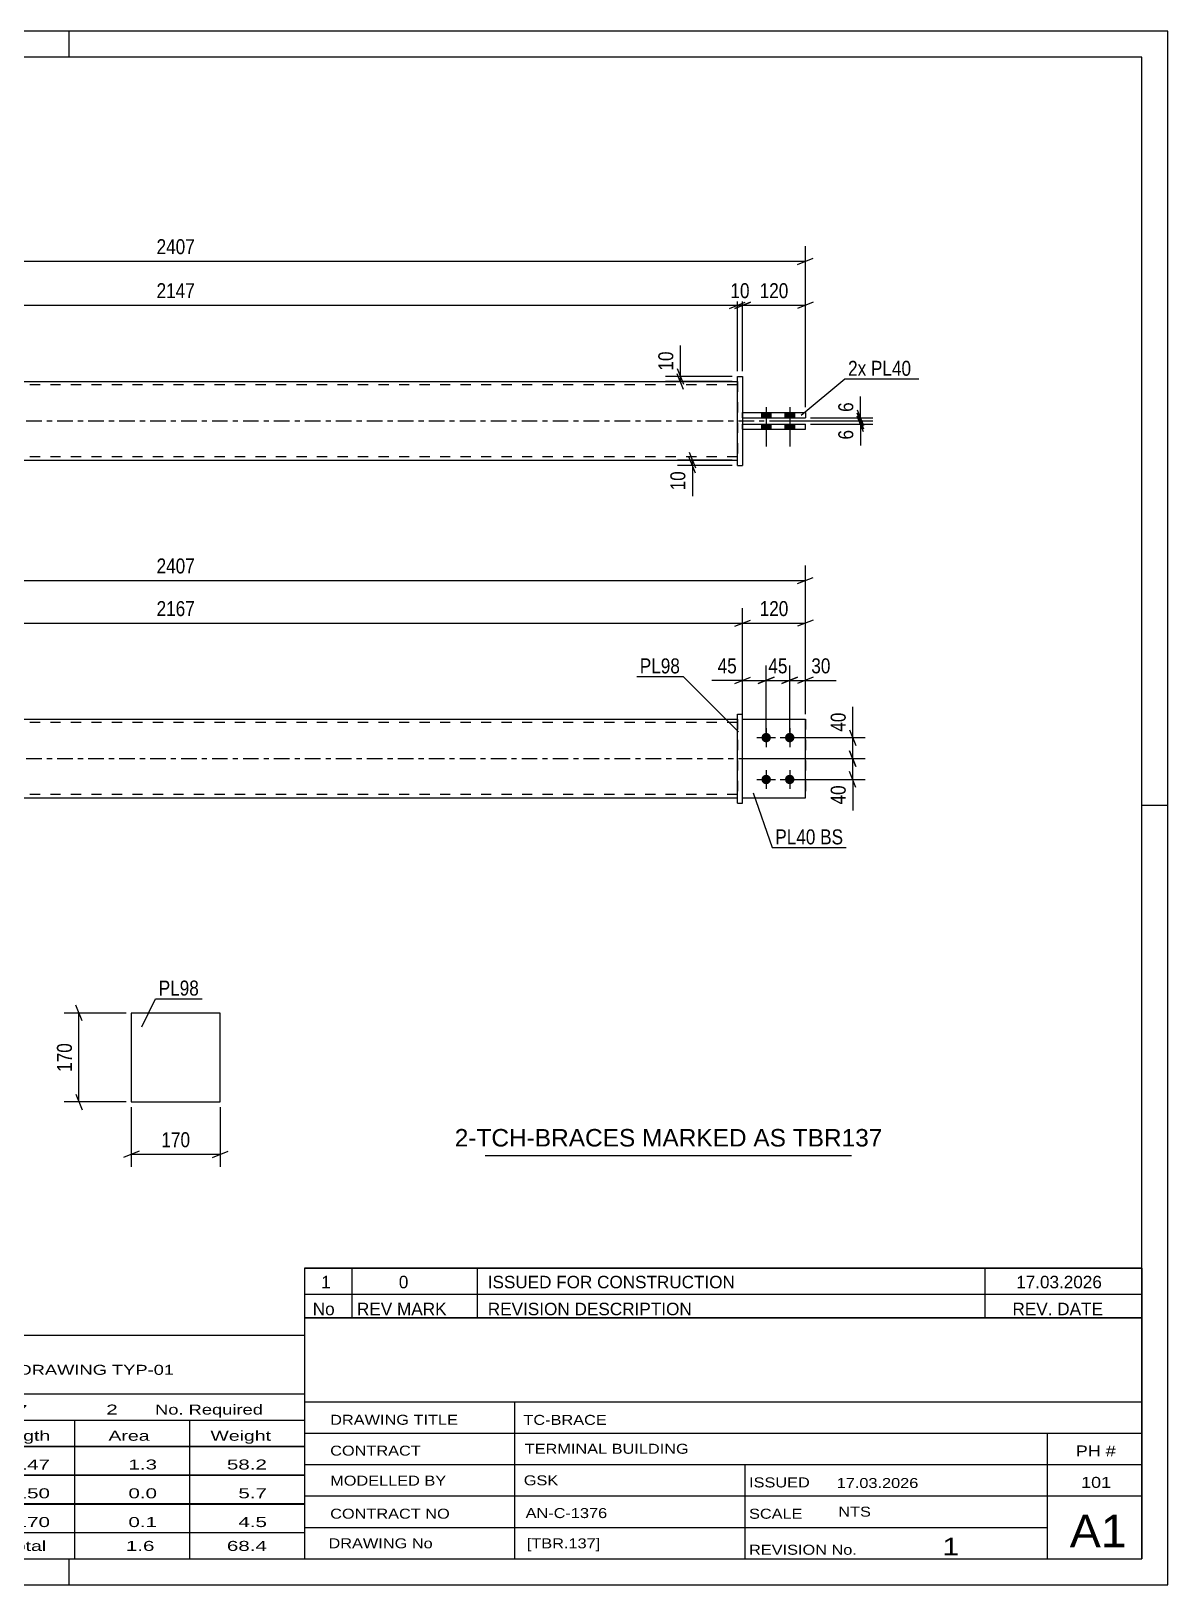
# Model space of a CAD drawing. Header units: millimetres. Extents: x 0 to 420, y 0 to 297.
# Drawn here: x 202.7 to 420, y 0 to 297 of the extents above; entities that cross this region are included whole.
import ezdxf

# ---------------------------------------------------------------- set-up
doc = ezdxf.new("R2010")
doc.units = ezdxf.units.MM
doc.linetypes.add('DXK_LINE_DOT2', pattern=[3.9198, 1.9599, -1.9599])
doc.linetypes.add('DXK_LINE_DOT3', pattern=[5.9187, 2.979, -0.9799, 0.9799, -0.9799])
doc.styles.add('Arial', font='ARIAL.TTF', dxfattribs={"height": 0.2})
doc.styles.add('Arial Narrow', font='ARIALN.TTF', dxfattribs={"height": 0.2})

# ---------------------------------------------------------------- blocks, each defined once
blk = doc.blocks.new('Unknown-580573342-1163')
at = {"color": 5, "linetype": 'Continuous'}
for p, q in [((420, 297), (0, 297)), ((210, 292), (210, 297)), ((420, 0), (420, 297)), ((415, 292), (5, 292)), ((415, 5), (415, 292)), ((420, 149), (415, 149)), ((5, 5), (415, 5)), ((210, 0), (210, 5)), ((0, 0), (420, 0))]:
    blk.add_line(p, q, dxfattribs=at)
blk = doc.blocks.new('Part-580573342-1769 - 1738')
at = {"color": 2, "linetype": 'Continuous'}
for p, q in [((338.71, 165.45), (350.71, 165.45)), ((350.71, 165.45), (350.71, 165.45)), ((350.71, 150.45), (350.71, 165.45)), ((338.71, 150.45), (350.71, 150.45))]:
    blk.add_line(p, q, dxfattribs=at)
at = {"color": 7, "linetype": 'DXK_LINE_DOT2'}
for p, q in [((338.71, 165.45), (350.71, 165.45)), ((338.71, 150.45), (338.71, 165.45)), ((350.71, 165.45), (350.71, 165.45)), ((338.71, 150.45), (338.71, 150.45)), ((338.71, 150.45), (350.71, 150.45))]:
    blk.add_line(p, q, dxfattribs=at)
blk = doc.blocks.new('Part-580573342-1764 - 1738')
at = {"color": 7, "linetype": 'DXK_LINE_DOT2'}
for p, q in [((338.71, 165.45), (350.71, 165.45)), ((338.71, 150.45), (338.71, 165.45)), ((338.71, 165.45), (350.71, 165.45)), ((350.71, 165.45), (350.71, 165.45)), ((350.71, 165.45), (350.71, 150.45)), ((338.71, 150.45), (338.71, 150.45)), ((338.71, 150.45), (350.71, 150.45)), ((338.71, 150.45), (350.71, 150.45))]:
    blk.add_line(p, q, dxfattribs=at)
blk = doc.blocks.new('Part-580573342-1784 - 1738')
at = {"color": 2, "linetype": 'Continuous'}
for p, q in [((337.71, 166.45), (338.71, 166.45)), ((337.71, 149.45), (337.71, 166.45)), ((338.71, 149.45), (338.71, 166.45)), ((337.71, 149.45), (337.71, 149.45)), ((337.71, 149.45), (338.71, 149.45))]:
    blk.add_line(p, q, dxfattribs=at)
at = {"color": 7, "linetype": 'DXK_LINE_DOT2'}
for p, q in [((337.71, 166.45), (338.71, 166.45)), ((337.71, 149.45), (338.71, 149.45))]:
    blk.add_line(p, q, dxfattribs=at)
blk = doc.blocks.new('Part-580573342-1804 - 1738')
at = {"color": 2, "linetype": 'Continuous'}
for p, q in [((123.01, 165.45), (337.71, 165.45)), ((123.01, 150.45), (337.71, 150.45))]:
    blk.add_line(p, q, dxfattribs=at)
at = {"color": 7, "linetype": 'DXK_LINE_DOT2'}
for p, q in [((123.01, 150.45), (123.01, 165.45)), ((337.71, 164.85), (123.01, 164.85)), ((337.71, 165.45), (337.71, 150.45)), ((337.71, 151.05), (123.01, 151.05))]:
    blk.add_line(p, q, dxfattribs=at)
at = {"color": 7, "linetype": 'DXK_LINE_DOT3'}
blk.add_line((113.01, 157.95), (347.71, 157.95), dxfattribs=at)
blk = doc.blocks.new('Bolt-580573342-1805 - 1738')
at = {"linetype": 'Continuous'}
for points in [[(343.21, 162.85), (343.4, 162.83), (343.58, 162.78), (343.74, 162.68), (343.88, 162.56), (343.99, 162.4), (344.07, 162.23), (344.11, 162.05), (344.11, 161.86), (344.07, 161.68), (343.99, 161.5), (343.88, 161.35), (343.74, 161.23), (343.58, 161.13), (343.4, 161.07), (343.21, 161.05), (343.02, 161.07), (342.85, 161.13), (342.68, 161.23), (342.54, 161.35), (342.43, 161.5), (342.36, 161.68), (342.32, 161.86), (342.32, 162.05), (342.36, 162.23), (342.43, 162.4), (342.54, 162.56), (342.68, 162.68), (342.85, 162.78), (343.02, 162.83)], [(347.71, 162.85), (347.9, 162.83), (348.08, 162.78), (348.24, 162.68), (348.38, 162.56), (348.49, 162.4), (348.57, 162.23), (348.61, 162.05), (348.61, 161.86), (348.57, 161.68), (348.49, 161.5), (348.38, 161.35), (348.24, 161.23), (348.08, 161.13), (347.9, 161.07), (347.71, 161.05), (347.52, 161.07), (347.35, 161.13), (347.18, 161.23), (347.04, 161.35), (346.93, 161.5), (346.86, 161.68), (346.82, 161.86), (346.82, 162.05), (346.86, 162.23), (346.93, 162.4), (347.04, 162.56), (347.18, 162.68), (347.35, 162.78), (347.52, 162.83)], [(343.21, 154.85), (343.4, 154.83), (343.58, 154.78), (343.74, 154.68), (343.88, 154.56), (343.99, 154.4), (344.07, 154.23), (344.11, 154.05), (344.11, 153.86), (344.07, 153.68), (343.99, 153.5), (343.88, 153.35), (343.74, 153.23), (343.58, 153.13), (343.4, 153.07), (343.21, 153.05), (343.02, 153.07), (342.85, 153.13), (342.68, 153.23), (342.54, 153.35), (342.43, 153.5), (342.36, 153.68), (342.32, 153.86), (342.32, 154.05), (342.36, 154.23), (342.43, 154.4), (342.54, 154.56), (342.68, 154.68), (342.85, 154.78), (343.02, 154.83)], [(347.71, 154.85), (347.9, 154.83), (348.08, 154.78), (348.24, 154.68), (348.38, 154.56), (348.49, 154.4), (348.57, 154.23), (348.61, 154.05), (348.61, 153.86), (348.57, 153.68), (348.49, 153.5), (348.38, 153.35), (348.24, 153.23), (348.08, 153.13), (347.9, 153.07), (347.71, 153.05), (347.52, 153.07), (347.35, 153.13), (347.18, 153.23), (347.04, 153.35), (346.93, 153.5), (346.86, 153.68), (346.82, 153.86), (346.82, 154.05), (346.86, 154.23), (346.93, 154.4), (347.04, 154.56), (347.18, 154.68), (347.35, 154.78), (347.52, 154.83)]]:
    blk.add_hatch(color=1, dxfattribs=at).paths.add_polyline_path(points)
at = {"color": 1, "linetype": 'Continuous'}
for p, q in [((343.21, 163.75), (343.21, 160.15)), ((347.71, 163.75), (347.71, 160.15)), ((341.41, 161.95), (345.01, 161.95)), ((345.91, 161.95), (349.51, 161.95)), ((343.21, 155.75), (343.21, 152.15)), ((347.71, 155.75), (347.71, 152.15)), ((341.41, 153.95), (345.01, 153.95)), ((345.91, 153.95), (349.51, 153.95))]:
    blk.add_line(p, q, dxfattribs=at)
blk = doc.blocks.new('Part-580573342-1418 - 1390')
at = {"color": 2, "linetype": 'Continuous'}
for p, q in [((338.71, 224.09), (350.71, 224.09)), ((338.71, 223.09), (350.71, 223.09)), ((350.71, 224.09), (350.71, 223.09))]:
    blk.add_line(p, q, dxfattribs=at)
at = {"color": 7, "linetype": 'DXK_LINE_DOT2'}
for p, q in [((338.71, 223.09), (338.71, 224.09)), ((338.71, 224.09), (350.71, 224.09)), ((338.71, 223.09), (350.71, 223.09)), ((350.71, 224.09), (350.71, 224.09))]:
    blk.add_line(p, q, dxfattribs=at)
blk = doc.blocks.new('Part-580573342-1445 - 1390')
at = {"color": 2, "linetype": 'Continuous'}
for p, q in [((123.01, 229.99), (337.71, 229.99)), ((123.01, 214.99), (337.71, 214.99))]:
    blk.add_line(p, q, dxfattribs=at)
at = {"color": 7, "linetype": 'DXK_LINE_DOT2'}
for p, q in [((123.01, 229.99), (123.01, 214.99)), ((337.71, 229.39), (123.01, 229.39)), ((337.71, 229.99), (337.71, 214.99)), ((337.71, 215.59), (123.01, 215.59))]:
    blk.add_line(p, q, dxfattribs=at)
at = {"color": 7, "linetype": 'DXK_LINE_DOT3'}
blk.add_line((113.01, 222.49), (347.71, 222.49), dxfattribs=at)
blk = doc.blocks.new('Bolt-580573342-1430 - 1390')
at = {"linetype": 'Continuous'}
for points in [[(344.11, 224.09), (342.31, 224.09), (342.31, 223.09), (344.11, 223.09)], [(344.11, 224.09), (342.31, 224.09), (342.31, 223.09), (344.11, 223.09)], [(348.61, 224.09), (346.81, 224.09), (346.81, 223.09), (348.61, 223.09)], [(348.61, 224.09), (346.81, 224.09), (346.81, 223.09), (348.61, 223.09)], [(344.11, 221.89), (342.31, 221.89), (342.31, 220.89), (344.11, 220.89)], [(344.11, 221.89), (342.31, 221.89), (342.31, 220.89), (344.11, 220.89)], [(348.61, 221.89), (346.81, 221.89), (346.81, 220.89), (348.61, 220.89)], [(348.61, 221.89), (346.81, 221.89), (346.81, 220.89), (348.61, 220.89)]]:
    blk.add_hatch(color=1, dxfattribs=at).paths.add_polyline_path(points)
at = {"color": 1, "linetype": 'Continuous'}
for p, q in [((342.31, 224.09), (342.31, 223.09)), ((342.31, 224.09), (342.31, 223.09)), ((343.21, 225.09), (343.21, 217.59)), ((343.21, 225.09), (343.21, 217.59)), ((344.11, 224.09), (344.11, 223.09)), ((344.11, 224.09), (344.11, 223.09)), ((346.81, 224.09), (346.81, 223.09)), ((346.81, 224.09), (346.81, 223.09)), ((347.71, 225.09), (347.71, 217.59)), ((347.71, 225.09), (347.71, 217.59)), ((348.61, 224.09), (348.61, 223.09)), ((348.61, 224.09), (348.61, 223.09)), ((342.31, 221.89), (342.31, 220.89)), ((342.31, 221.89), (342.31, 220.89)), ((344.11, 221.89), (344.11, 220.89)), ((344.11, 221.89), (344.11, 220.89)), ((346.81, 221.89), (346.81, 220.89)), ((346.81, 221.89), (346.81, 220.89)), ((348.61, 221.89), (348.61, 220.89)), ((348.61, 221.89), (348.61, 220.89))]:
    blk.add_line(p, q, dxfattribs=at)
blk = doc.blocks.new('Part-580573342-1457 - 1390')
at = {"color": 2, "linetype": 'Continuous'}
for p, q in [((337.71, 230.99), (337.71, 230.99)), ((337.71, 213.99), (337.71, 230.99)), ((337.71, 230.99), (338.71, 230.99)), ((338.71, 230.99), (338.71, 230.99)), ((338.71, 230.99), (338.71, 213.99)), ((337.71, 213.99), (338.71, 213.99)), ((337.71, 213.99), (337.71, 213.99)), ((338.71, 213.99), (338.71, 213.99))]:
    blk.add_line(p, q, dxfattribs=at)
at = {"color": 7, "linetype": 'DXK_LINE_DOT2'}
for p, q in [((337.71, 230.99), (337.71, 230.99)), ((337.71, 230.99), (338.71, 230.99)), ((337.71, 213.99), (338.71, 213.99))]:
    blk.add_line(p, q, dxfattribs=at)
blk = doc.blocks.new('Part-580573342-1462 - 1390')
at = {"color": 2, "linetype": 'Continuous'}
for p, q in [((338.71, 221.89), (350.71, 221.89)), ((338.71, 220.89), (350.71, 220.89)), ((350.71, 220.89), (350.71, 221.89))]:
    blk.add_line(p, q, dxfattribs=at)
at = {"color": 7, "linetype": 'DXK_LINE_DOT2'}
for p, q in [((338.71, 220.89), (338.71, 221.89)), ((338.71, 221.89), (350.71, 221.89)), ((338.71, 220.89), (350.71, 220.89))]:
    blk.add_line(p, q, dxfattribs=at)
blk = doc.blocks.new('Part-580573342-2294 - 2288')
at = {"color": 2, "linetype": 'Continuous'}
for p, q in [((238.86, 109.31), (221.86, 109.31)), ((221.86, 109.31), (221.86, 92.31)), ((238.86, 92.31), (238.86, 109.31)), ((221.86, 92.31), (238.86, 92.31))]:
    blk.add_line(p, q, dxfattribs=at)
blk = doc.blocks.new('StraightDimension-580573342-1826 - 1738')
at = {"color": 7, "linetype": 'Continuous'}
for p, q in [((343.21, 162.95), (343.21, 175.74)), ((347.71, 162.95), (347.71, 175.74)), ((341.71, 172.29), (344.71, 173.49)), ((343.21, 172.89), (347.71, 172.89)), ((349.21, 173.49), (346.21, 172.29))]:
    blk.add_line(p, q, dxfattribs=at)
at = {"color": 0}
blk.add_wipeout([(347.89, 173.64), (347.89, 177.84), (343.03, 177.84), (343.03, 173.64)], dxfattribs=at)
at = {"color": 3, "style": 'Arial Narrow'}
blk.add_text('45', height=2.863, dxfattribs=at).set_placement((343.63, 174.24))
blk = doc.blocks.new('StraightDimension-580573342-1914 - 1738')
at = {"color": 7, "linetype": 'Continuous'}
for p, q in [((123.51, 184.43), (120.51, 183.23)), ((122.01, 158.95), (122.01, 186.68)), ((337.21, 183.23), (340.21, 184.43)), ((338.71, 166.45), (338.71, 186.68)), ((122.01, 183.83), (338.71, 183.83))]:
    blk.add_line(p, q, dxfattribs=at)
at = {"color": 0}
blk.add_wipeout([(234.62, 184.58), (234.62, 188.78), (226.1, 188.78), (226.1, 184.58)], dxfattribs=at)
at = {"color": 3, "style": 'Arial Narrow'}
blk.add_text('2167', height=2.863, dxfattribs=at).set_placement((226.7, 185.18))
blk = doc.blocks.new('StraightDimension-580573342-1810 - 1738')
at = {"color": 7, "linetype": 'Continuous'}
for p, q in [((347.71, 162.95), (347.71, 175.74)), ((350.71, 166.45), (350.71, 175.74)), ((346.21, 172.29), (349.21, 173.49)), ((347.71, 172.89), (350.71, 172.89)), ((352.21, 173.49), (349.21, 172.29))]:
    blk.add_line(p, q, dxfattribs=at)
at = {"color": 0}
blk.add_wipeout([(356.09, 173.64), (356.09, 177.84), (351.24, 177.84), (351.24, 173.64)], dxfattribs=at)
at = {"color": 7, "linetype": 'Continuous'}
blk.add_line((350.71, 172.89), (356.62, 172.89), dxfattribs=at)
blk.add_line((350.71, 172.89), (356.62, 172.89), dxfattribs=at)
at = {"color": 3, "style": 'Arial Narrow'}
blk.add_text('30', height=2.863, dxfattribs=at).set_placement((351.84, 174.24))
blk = doc.blocks.new('StraightDimension-580573342-1839 - 1738')
at = {"color": 7, "linetype": 'Continuous'}
for p, q in [((338.71, 166.45), (338.71, 175.74)), ((343.21, 162.95), (343.21, 175.74)), ((337.21, 172.29), (340.21, 173.49)), ((338.71, 172.89), (343.21, 172.89)), ((344.71, 173.49), (341.71, 172.29))]:
    blk.add_line(p, q, dxfattribs=at)
at = {"color": 0}
blk.add_wipeout([(338.19, 173.64), (338.19, 177.84), (333.33, 177.84), (333.33, 173.64)], dxfattribs=at)
at = {"color": 7, "linetype": 'Continuous'}
blk.add_line((338.71, 172.89), (332.81, 172.89), dxfattribs=at)
blk.add_line((338.71, 172.89), (332.81, 172.89), dxfattribs=at)
at = {"color": 3, "style": 'Arial Narrow'}
blk.add_text('45', height=2.863, dxfattribs=at).set_placement((333.93, 174.24))
blk = doc.blocks.new('StraightDimension-580573342-1856 - 1738')
at = {"color": 7, "linetype": 'Continuous'}
for p, q in [((110.01, 166.45), (110.01, 194.83)), ((350.71, 166.45), (350.71, 194.83)), ((111.51, 192.58), (108.51, 191.38)), ((110.01, 191.98), (350.71, 191.98)), ((349.21, 191.38), (352.21, 192.58))]:
    blk.add_line(p, q, dxfattribs=at)
at = {"color": 0}
blk.add_wipeout([(234.62, 192.73), (234.62, 196.93), (226.1, 196.93), (226.1, 192.73)], dxfattribs=at)
at = {"color": 3, "style": 'Arial Narrow'}
blk.add_text('2407', height=2.863, dxfattribs=at).set_placement((226.7, 193.33))
blk = doc.blocks.new('StraightDimension-580573342-1876 - 1738')
at = {"color": 7, "linetype": 'Continuous'}
for p, q in [((359.16, 163.45), (360.36, 160.45)), ((348.71, 161.95), (362.16, 161.95)), ((359.76, 157.95), (359.76, 161.95)), ((339.71, 157.95), (362.16, 157.95)), ((360.36, 156.45), (359.16, 159.45))]:
    blk.add_line(p, q, dxfattribs=at)
at = {"color": 0}
blk.add_wipeout([(359.01, 167.34), (354.81, 167.34), (354.81, 162.48), (359.01, 162.48)], dxfattribs=at)
at = {"color": 7, "linetype": 'Continuous'}
blk.add_line((359.76, 161.95), (359.76, 167.86), dxfattribs=at)
blk.add_line((359.76, 161.95), (359.76, 167.86), dxfattribs=at)
at = {"color": 3, "style": 'Arial Narrow'}
blk.add_text('40', height=2.863, rotation=90.0002, dxfattribs=at).set_placement((358.41, 163.08))
blk = doc.blocks.new('StraightDimension-580573342-1885 - 1738')
at = {"color": 7, "linetype": 'Continuous'}
for p, q in [((339.71, 157.95), (362.16, 157.95)), ((359.16, 159.45), (360.36, 156.45)), ((359.76, 153.95), (359.76, 157.95)), ((360.36, 152.45), (359.16, 155.45)), ((348.71, 153.95), (362.16, 153.95))]:
    blk.add_line(p, q, dxfattribs=at)
at = {"color": 0}
blk.add_wipeout([(359.01, 153.43), (354.81, 153.43), (354.81, 148.57), (359.01, 148.57)], dxfattribs=at)
at = {"color": 7, "linetype": 'Continuous'}
blk.add_line((359.76, 153.95), (359.76, 148.05), dxfattribs=at)
blk.add_line((359.76, 153.95), (359.76, 148.05), dxfattribs=at)
at = {"color": 3, "style": 'Arial Narrow'}
blk.add_text('40', height=2.863, rotation=90.0002, dxfattribs=at).set_placement((358.41, 149.17))
blk = doc.blocks.new('StraightDimension-580573342-1895 - 1738')
at = {"color": 7, "linetype": 'Continuous'}
for p, q in [((337.21, 183.23), (340.21, 184.43)), ((338.71, 166.45), (338.71, 186.68)), ((352.21, 184.43), (349.21, 183.23)), ((350.71, 166.45), (350.71, 186.68)), ((338.71, 183.83), (350.71, 183.83))]:
    blk.add_line(p, q, dxfattribs=at)
at = {"color": 0}
blk.add_wipeout([(348.05, 184.58), (348.05, 188.78), (341.37, 188.78), (341.37, 184.58)], dxfattribs=at)
at = {"color": 3, "style": 'Arial Narrow'}
blk.add_text('120', height=2.863, dxfattribs=at).set_placement((341.97, 185.18))
blk = doc.blocks.new('StraightDimension-580573342-1552 - 1390')
at = {"color": 7, "linetype": 'Continuous'}
for p, q in [((326.21, 232.49), (327.41, 229.49)), ((336.71, 230.99), (323.96, 230.99)), ((336.71, 229.99), (323.96, 229.99)), ((327.41, 228.49), (326.21, 231.49)), ((326.81, 229.99), (326.81, 230.99))]:
    blk.add_line(p, q, dxfattribs=at)
at = {"color": 0}
blk.add_wipeout([(326.06, 236.37), (321.86, 236.37), (321.86, 231.51), (326.06, 231.51)], dxfattribs=at)
at = {"color": 7, "linetype": 'Continuous'}
blk.add_line((326.81, 230.99), (326.81, 236.89), dxfattribs=at)
blk.add_line((326.81, 230.99), (326.81, 236.89), dxfattribs=at)
at = {"color": 3, "style": 'Arial Narrow'}
blk.add_text('10', height=2.863, rotation=90.0002, dxfattribs=at).set_placement((325.46, 232.11))
blk = doc.blocks.new('StraightDimension-580573342-1538 - 1390')
at = {"color": 7, "linetype": 'Continuous'}
for p, q in [((336.71, 214.99), (326.26, 214.99)), ((336.71, 213.99), (326.26, 213.99)), ((328.51, 216.49), (329.71, 213.49)), ((329.71, 212.49), (328.51, 215.49)), ((329.11, 213.99), (329.11, 214.99))]:
    blk.add_line(p, q, dxfattribs=at)
at = {"color": 0}
blk.add_wipeout([(328.36, 213.46), (324.16, 213.46), (324.16, 208.61), (328.36, 208.61)], dxfattribs=at)
at = {"color": 7, "linetype": 'Continuous'}
blk.add_line((329.11, 213.99), (329.11, 208.08), dxfattribs=at)
blk.add_line((329.11, 213.99), (329.11, 208.08), dxfattribs=at)
at = {"color": 3, "style": 'Arial Narrow'}
blk.add_text('10', height=2.863, rotation=90.0002, dxfattribs=at).set_placement((327.76, 209.21))
blk = doc.blocks.new('StraightDimension-580573342-1567 - 1390')
at = {"color": 7, "linetype": 'Continuous'}
for p, q in [((110.01, 225.09), (110.01, 255.86)), ((350.71, 225.09), (350.71, 255.86)), ((111.51, 253.61), (108.51, 252.41)), ((110.01, 253.01), (350.71, 253.01)), ((349.21, 252.41), (352.21, 253.61))]:
    blk.add_line(p, q, dxfattribs=at)
at = {"color": 0}
blk.add_wipeout([(234.62, 253.76), (234.62, 257.96), (226.1, 257.96), (226.1, 253.76)], dxfattribs=at)
at = {"color": 3, "style": 'Arial Narrow'}
blk.add_text('2407', height=2.863, dxfattribs=at).set_placement((226.7, 254.36))
blk = doc.blocks.new('StraightDimension-580573342-1578 - 1390')
at = {"color": 7, "linetype": 'Continuous'}
for p, q in [((338.71, 231.99), (338.71, 247.45)), ((350.71, 225.09), (350.71, 247.45)), ((337.21, 244), (340.21, 245.2)), ((338.71, 244.6), (350.71, 244.6)), ((352.21, 245.2), (349.21, 244))]:
    blk.add_line(p, q, dxfattribs=at)
at = {"color": 0}
blk.add_wipeout([(348.05, 245.35), (348.05, 249.55), (341.37, 249.55), (341.37, 245.35)], dxfattribs=at)
at = {"color": 3, "style": 'Arial Narrow'}
blk.add_text('120', height=2.863, dxfattribs=at).set_placement((341.97, 245.95))
blk = doc.blocks.new('StraightDimension-580573342-1608 - 1390')
at = {"color": 7, "linetype": 'Continuous'}
for p, q in [((123.01, 231.99), (123.01, 247.45)), ((337.71, 231.99), (337.71, 247.45)), ((124.51, 245.2), (121.51, 244)), ((123.01, 244.6), (337.71, 244.6)), ((336.21, 244), (339.21, 245.2))]:
    blk.add_line(p, q, dxfattribs=at)
at = {"color": 0}
blk.add_wipeout([(234.62, 245.35), (234.62, 249.55), (226.1, 249.55), (226.1, 245.35)], dxfattribs=at)
at = {"color": 3, "style": 'Arial Narrow'}
blk.add_text('2147', height=2.863, dxfattribs=at).set_placement((226.7, 245.95))
blk = doc.blocks.new('StraightDimension-580573342-1618 - 1390')
at = {"color": 7, "linetype": 'Continuous'}
for p, q in [((337.71, 231.99), (337.71, 247.45)), ((338.71, 231.99), (338.71, 247.45)), ((336.21, 244), (339.21, 245.2)), ((340.21, 245.2), (337.21, 244)), ((337.71, 244.6), (338.71, 244.6))]:
    blk.add_line(p, q, dxfattribs=at)
at = {"color": 0}
blk.add_wipeout([(340.64, 245.35), (340.64, 249.55), (335.78, 249.55), (335.78, 245.35)], dxfattribs=at)
at = {"color": 3, "style": 'Arial Narrow'}
blk.add_text('10', height=2.863, dxfattribs=at).set_placement((336.38, 245.95))
blk = doc.blocks.new('StraightDimension-580573342-1650 - 1390')
at = {"color": 7, "linetype": 'Continuous'}
for p, q in [((360.61, 223.99), (361.81, 220.99)), ((361.81, 220.39), (360.61, 223.39)), ((346.46, 222.49), (363.61, 222.49)), ((351.71, 221.89), (363.61, 221.89)), ((361.21, 221.89), (361.21, 222.49))]:
    blk.add_line(p, q, dxfattribs=at)
at = {"color": 0}
blk.add_wipeout([(360.46, 221.36), (356.26, 221.36), (356.26, 218.33), (360.46, 218.33)], dxfattribs=at)
at = {"color": 7, "linetype": 'Continuous'}
blk.add_line((361.21, 221.89), (361.21, 217.81), dxfattribs=at)
blk.add_line((361.21, 221.89), (361.21, 217.81), dxfattribs=at)
at = {"color": 3, "style": 'Arial Narrow'}
blk.add_text('6', height=2.86, rotation=90.0002, dxfattribs=at).set_placement((359.86, 218.93))
blk = doc.blocks.new('StraightDimension-580573342-1661 - 1390')
at = {"color": 7, "linetype": 'Continuous'}
for p, q in [((351.71, 223.09), (363.61, 223.09)), ((360.61, 224.59), (361.81, 221.59)), ((361.81, 220.99), (360.61, 223.99)), ((361.21, 222.49), (361.21, 223.09)), ((346.46, 222.49), (363.61, 222.49))]:
    blk.add_line(p, q, dxfattribs=at)
at = {"color": 0}
blk.add_wipeout([(360.46, 226.64), (356.26, 226.64), (356.26, 223.61), (360.46, 223.61)], dxfattribs=at)
at = {"color": 7, "linetype": 'Continuous'}
blk.add_line((361.21, 223.09), (361.21, 227.17), dxfattribs=at)
blk.add_line((361.21, 223.09), (361.21, 227.17), dxfattribs=at)
at = {"color": 3, "style": 'Arial Narrow'}
blk.add_text('6', height=2.86, rotation=90.0002, dxfattribs=at).set_placement((359.86, 224.21))
blk = doc.blocks.new('StraightDimension-580573342-2305 - 2288')
at = {"color": 7, "linetype": 'Continuous'}
for p, q in [((221.86, 91.31), (221.86, 79.91)), ((238.86, 91.31), (238.86, 79.91)), ((223.36, 82.91), (220.36, 81.71)), ((221.86, 82.31), (238.86, 82.31)), ((237.36, 81.71), (240.36, 82.91))]:
    blk.add_line(p, q, dxfattribs=at)
at = {"color": 0}
blk.add_wipeout([(233.7, 83.06), (233.7, 87.26), (227.02, 87.26), (227.02, 83.06)], dxfattribs=at)
at = {"color": 3, "style": 'Arial Narrow'}
blk.add_text('170', height=2.863, dxfattribs=at).set_placement((227.62, 83.66))
blk = doc.blocks.new('StraightDimension-580573342-2296 - 2288')
at = {"color": 7, "linetype": 'Continuous'}
for p, q in [((212.46, 107.81), (211.26, 110.81)), ((220.86, 109.31), (209.01, 109.31)), ((211.86, 92.31), (211.86, 109.31)), ((220.86, 92.31), (209.01, 92.31)), ((211.26, 93.81), (212.46, 90.81))]:
    blk.add_line(p, q, dxfattribs=at)
at = {"color": 0}
blk.add_wipeout([(211.11, 104.16), (206.91, 104.16), (206.91, 97.47), (211.11, 97.47)], dxfattribs=at)
at = {"color": 3, "style": 'Arial Narrow'}
blk.add_text('170', height=2.863, rotation=90.0002, dxfattribs=at).set_placement((210.51, 98.07))
blk = doc.blocks.new('Unknown-580573342-3677')
at = {"color": 7, "linetype": 'Continuous'}
for p, q in [((255, 60.55), (415, 60.55)), ((415, 60.55), (255, 60.55)), ((255, 60.55), (255, 55.55)), ((264, 60.55), (264, 55.55)), ((288, 60.55), (288, 55.55)), ((385, 60.55), (385, 55.55)), ((415, 60.55), (415, 55.55)), ((255, 55.55), (415, 55.55)), ((255, 55.55), (255, 51.05)), ((255, 55.55), (415, 55.55)), ((264, 55.55), (264, 51.05)), ((288, 55.55), (288, 51.05)), ((385, 55.55), (385, 51.05)), ((415, 55.55), (415, 51.05)), ((415, 51.05), (255, 51.05))]:
    blk.add_line(p, q, dxfattribs=at)
at = {"color": 7, "linetype": 'Continuous', "style": 'Arial Narrow'}
for s, height, width, p in [('1', 2.39, 1.196471, (258.16, 56.7)), ('0', 2.39, 1.196471, (273, 56.7)), ('ISSUED FOR CONSTRUCTION', 2.3861, 1.196471, (290, 56.7)), ('17.03.2026', 2.386, 1.196471, (391, 56.7)), ('No', 2.386, 1.2, (256.54, 51.55)), ('REV MARK', 2.386, 1.2, (265, 51.55)), ('REVISION DESCRIPTION', 2.3861, 1.2, (290, 51.55)), ('REV. DATE', 2.386, 1.2, (390.28, 51.55))]:
    blk.add_text(s, height=height, dxfattribs=dict(at, width=width)).set_placement(p)
blk = doc.blocks.new('Unknown-580573342-3676')
at = {"color": 7, "linetype": 'Continuous'}
for p, q in [((255, 51.05), (255, 5)), ((255, 51.05), (415, 51.05)), ((415, 51), (415, 5)), ((255, 35), (415, 35)), ((295.14, 35), (295.14, 5)), ((255, 29), (415, 29)), ((397, 5.05), (397, 29.05)), ((255, 23), (415, 23)), ((339.14, 23), (339.14, 5)), ((255, 17), (415, 17)), ((255, 11), (397, 11)), ((255, 5), (415, 5))]:
    blk.add_line(p, q, dxfattribs=at)
at = {"color": 7, "style": 'Arial Narrow'}
for s, height, width, p in [('DRAWING TITLE', 1.9089, 1.425378, (259.88, 30.61)), ('TC-BRACE', 1.909, 1.425378, (296.81, 30.59)), ('TERMINAL BUILDING', 1.9089, 1.425378, (297.06, 25.07)), ('CONTRACT', 1.909, 1.425378, (259.88, 24.71)), ('MODELLED BY', 1.9089, 1.425378, (259.88, 18.98)), ('GSK', 1.909, 1.425378, (296.88, 19.04)), ('ISSUED', 1.909, 1.425378, (339.94, 18.64)), ('17.03.2026', 1.909, 1.425378, (356.69, 18.52)), ('CONTRACT NO', 1.9089, 1.425378, (259.88, 12.66)), ('AN-C-1376', 1.909, 1.425378, (297.23, 12.78)), ('SCALE', 1.909, 1.425378, (339.94, 12.65)), ('A1', 6.204, 1.25, (401.24, 7.2)), ('DRAWING No', 1.909, 1.425378, (259.56, 7)), ('[TBR.137]', 1.909, 1.425378, (297.46, 6.99)), ('1', 3.34, 1.5, (376.91, 5.68)), ('REVISION No.', 1.9089, 1.425378, (339.94, 5.77))]:
    blk.add_text(s, height=height, dxfattribs=dict(at, width=width)).set_placement(p)
at = {"color": 7, "linetype": 'Continuous', "style": 'Arial Narrow'}
for s, height, width, p in [('PH #', 2.1, 1.42538, (402.4, 24.55)), ('101', 2.1, 1.42538, (403.41, 18.55)), ('NTS', 1.909, 1.425378, (357, 13.05))]:
    blk.add_text(s, height=height, dxfattribs=dict(at, width=width)).set_placement(p)
blk = doc.blocks.new('Unknown-580573342-3678')
at = {"color": 7, "linetype": 'Continuous'}
for p, q in [((95, 47.75), (255, 47.75)), ((95, 36.5), (95, 47.75)), ((255, 47.75), (255, 36.5)), ((95, 36.5), (255, 36.5)), ((95, 36.5), (95, 31.5)), ((255, 36.5), (255, 31.5)), ((95, 31.5), (255, 31.5)), ((95, 31.5), (95, 26.5)), ((119, 31.5), (119, 26.5)), ((154.5, 31.5), (154.5, 26.5)), ((180.5, 31.5), (180.5, 26.5)), ((193.5, 31.5), (193.5, 26.5)), ((211, 31.5), (211, 26.5)), ((233, 31.5), (233, 26.5)), ((255, 31.5), (255, 26.5)), ((95, 26.5), (255, 26.5)), ((95, 26.45), (95, 21.05)), ((95, 26.45), (255, 26.45)), ((119, 26.5), (119, 21)), ((154.5, 26.5), (154.5, 21)), ((180.5, 26.5), (180.5, 21)), ((193.5, 26.5), (193.5, 21)), ((211, 26.5), (211, 21)), ((233, 26.5), (233, 21)), ((255, 26.45), (255, 21.05)), ((95, 21.05), (255, 21.05)), ((95, 20.95), (95, 15.55)), ((95, 20.95), (255, 20.95)), ((119, 21), (119, 15.5)), ((154.5, 21), (154.5, 15.5)), ((180.5, 21), (180.5, 15.5)), ((193.5, 21), (193.5, 15.5)), ((211, 21), (211, 15.5)), ((233, 21), (233, 15.5)), ((255, 20.95), (255, 15.55)), ((95, 15.55), (255, 15.55)), ((95, 15.45), (95, 10.05)), ((95, 15.45), (255, 15.45)), ((119, 15.5), (119, 10)), ((154.5, 15.5), (154.5, 10)), ((180.5, 15.5), (180.5, 10)), ((193.5, 15.5), (193.5, 10)), ((211, 15.5), (211, 10)), ((233, 15.5), (233, 10)), ((255, 15.45), (255, 10.05)), ((95, 10.05), (255, 10.05)), ((95, 10), (255, 10)), ((95, 10), (95, 5)), ((211, 10), (211, 5)), ((233, 10), (233, 5)), ((255, 10), (255, 5)), ((95, 5), (255, 5))]:
    blk.add_line(p, q, dxfattribs=at)
at = {"color": 7, "style": 'Arial Narrow'}
for s, height, width, p in [('GENERAL NOTES & WELD DETAILS :', 2.8633, 1.4, (96.15, 40.06)), ('REFER TYP DRAWING TYP-01', 1.9089, 1.6, (179.7, 40.16)), ("MATERIAL LIST FOR ASSEMBLY MK'D", 1.9089, 1.6, (96.15, 32.56)), ('TBR137', 1.909, 1.794707, (187.59, 32.47)), ('2', 1.91, 1.794707, (217.08, 32.56)), ('No. Required', 1.9089, 1.6, (226.41, 32.56)), ('Mark', 1.909, 1.7, (96.34, 27.5)), ('Profile', 1.909, 1.7, (129.41, 27.5)), ('Material', 1.909, 1.7, (159.54, 27.56)), ('No.', 1.909, 1.7, (184.5, 27.56)), ('Length', 1.909, 1.7, (195, 27.56)), ('Area', 1.909, 1.7, (217.5, 27.56)), ('Weight', 1.909, 1.7, (237, 27.56))]:
    blk.add_text(s, height=height, dxfattribs=dict(at, width=width)).set_placement(p)
at = {"color": 7, "linetype": 'Continuous', "style": 'Arial Narrow'}
for s, height, width, p in [('TBR137', 1.909, 1.794707, (96.5, 22.06)), ('SHS150*6', 1.909, 1.794707, (121, 22.06)), ('E350', 1.909, 1.794707, (160.74, 22.06)), ('1', 1.91, 1.794707, (184.86, 22.06)), ('2147', 1.909, 1.794707, (197.58, 22.06)), ('1.3', 1.909, 1.794707, (221.32, 22.06)), ('58.2', 1.909, 1.794707, (240.14, 22.06)), ('PL40', 1.909, 1.794707, (96.5, 16.56)), ('PL10*120', 1.909, 1.794707, (121, 16.56)), ('E350', 1.909, 1.794707, (160.74, 16.56)), ('4', 1.91, 1.794707, (184.86, 16.56)), ('150', 1.909, 1.794707, (199.77, 16.56)), ('0.0', 1.909, 1.794707, (221.32, 16.56)), ('5.7', 1.909, 1.794707, (242.33, 16.56)), ('PL98', 1.909, 1.794707, (96.5, 11.06)), ('PL10*170', 1.909, 1.794707, (121, 11.06)), ('E350', 1.909, 1.794707, (160.74, 11.06)), ('2', 1.91, 1.794707, (184.86, 11.06)), ('170', 1.909, 1.794707, (199.77, 11.06)), ('0.1', 1.909, 1.794707, (221.32, 11.06)), ('4.5', 1.909, 1.794707, (242.33, 11.06)), ('Total', 1.909, 1.7, (197.33, 6.5)), ('1.6', 1.909, 1.794707, (220.83, 6.5)), ('68.4', 1.909, 1.794707, (240.14, 6.5))]:
    blk.add_text(s, height=height, dxfattribs=dict(at, width=width)).set_placement(p)
blk = doc.blocks.new('Unknown-580573342-3679')
at = {"color": 7, "linetype": 'Continuous'}
blk.add_line((289.5, 82.05), (359.5, 82.05), dxfattribs=at)
at = {"color": 7, "style": 'Arial'}
blk.add_text('2-TCH-BRACES MARKED AS TBR137', height=3.3428, dxfattribs=at).set_placement((283.69, 83.8))
blk = doc.blocks.new('Mark-580573342-1780 - 1738')
at = {"color": 0}
blk.add_wipeout([(326.73, 174.23), (326.73, 177.23), (319.06, 177.23), (319.06, 174.23)], dxfattribs=at)
blk.add_wipeout([(326.73, 174.23), (326.73, 177.23), (319.06, 177.23), (319.06, 174.23)], dxfattribs=at)
at = {"color": 30, "linetype": 'Continuous'}
for p in [(318.46, 173.63), (337.94, 163.03)]:
    blk.add_line(p, (327.33, 173.63), dxfattribs=at)
at = {"color": 3, "style": 'Arial Narrow'}
blk.add_text('PL98', height=2.863, dxfattribs=at).set_placement((319.06, 174.23))
blk = doc.blocks.new('MarkSet-580573342-2051 - 1738')
at = {"color": 0}
blk.add_wipeout([(352.63, 141.55), (352.63, 144.55), (344.96, 144.55), (344.96, 141.55)], dxfattribs=at)
blk.add_wipeout([(352.63, 141.55), (352.63, 144.55), (344.96, 144.55), (344.96, 141.55)], dxfattribs=at)
at = {"color": 30, "linetype": 'Continuous'}
blk.add_line((340.72, 151.42), (344.36, 140.95), dxfattribs=at)
at = {"color": 0}
blk.add_wipeout([(357.92, 141.55), (357.92, 144.55), (353.53, 144.55), (353.53, 141.55)], dxfattribs=at)
blk.add_wipeout([(357.92, 141.55), (357.92, 144.55), (353.53, 144.55), (353.53, 141.55)], dxfattribs=at)
at = {"color": 30, "linetype": 'Continuous'}
blk.add_line((344.36, 140.95), (358.52, 140.95), dxfattribs=at)
at = {"color": 3, "style": 'Arial Narrow'}
for s, p in [('PL40', (344.96, 141.55)), ('BS', (353.53, 141.55))]:
    blk.add_text(s, height=2.863, dxfattribs=at).set_placement(p)
blk = doc.blocks.new('MarkSet-580573342-1723 - 1390')
at = {"color": 0}
blk.add_wipeout([(362.34, 231.11), (362.34, 234.11), (358.87, 234.11), (358.87, 231.11)], dxfattribs=at)
blk.add_wipeout([(362.34, 231.11), (362.34, 234.11), (358.87, 234.11), (358.87, 231.11)], dxfattribs=at)
at = {"color": 30, "linetype": 'Continuous'}
blk.add_line((349.92, 223.6), (358.27, 230.51), dxfattribs=at)
at = {"color": 0}
blk.add_wipeout([(370.91, 231.11), (370.91, 234.11), (363.24, 234.11), (363.24, 231.11)], dxfattribs=at)
blk.add_wipeout([(370.91, 231.11), (370.91, 234.11), (363.24, 234.11), (363.24, 231.11)], dxfattribs=at)
at = {"color": 30, "linetype": 'Continuous'}
blk.add_line((358.27, 230.51), (372.41, 230.51), dxfattribs=at)
at = {"color": 3, "style": 'Arial Narrow'}
for s, p in [('2x', (358.87, 231.11)), ('PL40', (363.24, 231.11))]:
    blk.add_text(s, height=2.863, dxfattribs=at).set_placement(p)
blk = doc.blocks.new('Mark-580573342-2290 - 2288')
at = {"color": 0}
blk.add_wipeout([(234.79, 112.65), (234.79, 115.65), (227.11, 115.65), (227.11, 112.65)], dxfattribs=at)
blk.add_wipeout([(234.79, 112.65), (234.79, 115.65), (227.11, 115.65), (227.11, 112.65)], dxfattribs=at)
at = {"color": 30, "linetype": 'Continuous'}
for p, q in [((223.88, 106.69), (226.51, 112.05)), ((226.51, 112.05), (235.39, 112.05))]:
    blk.add_line(p, q, dxfattribs=at)
at = {"color": 3, "style": 'Arial Narrow'}
blk.add_text('PL98', height=2.863, dxfattribs=at).set_placement((227.11, 112.65))

msp = doc.modelspace()

# ---------------------------------------------------------------- block references
for name in ['Unknown-580573342-1163', 'Part-580573342-1445 - 1390', 'Part-580573342-1457 - 1390', 'Part-580573342-1418 - 1390', 'Bolt-580573342-1430 - 1390', 'Part-580573342-1462 - 1390', 'Part-580573342-1784 - 1738', 'Part-580573342-1804 - 1738', 'Part-580573342-1769 - 1738', 'Part-580573342-1764 - 1738', 'Bolt-580573342-1805 - 1738', 'Part-580573342-2294 - 2288', 'Unknown-580573342-3679', 'Unknown-580573342-3677', 'Unknown-580573342-3676', 'Unknown-580573342-3678']:
    msp.add_blockref(name, (0, 0))

# ---------------------------------------------------------------- next in the draw order: block references
for name in ['StraightDimension-580573342-1552 - 1390', 'StraightDimension-580573342-1538 - 1390', 'StraightDimension-580573342-1914 - 1738', 'StraightDimension-580573342-1826 - 1738', 'Mark-580573342-2290 - 2288', 'StraightDimension-580573342-2305 - 2288']:
    msp.add_blockref(name, (0, 0))

# ---------------------------------------------------------------- next in the draw order: block references
for name in ['StraightDimension-580573342-1567 - 1390', 'StraightDimension-580573342-1839 - 1738', 'StraightDimension-580573342-1810 - 1738', 'StraightDimension-580573342-2296 - 2288']:
    msp.add_blockref(name, (0, 0))

# ---------------------------------------------------------------- next in the draw order: block references
for name in ['StraightDimension-580573342-1578 - 1390', 'StraightDimension-580573342-1856 - 1738']:
    msp.add_blockref(name, (0, 0))

# ---------------------------------------------------------------- next in the draw order: block references
for name in ['StraightDimension-580573342-1608 - 1390', 'StraightDimension-580573342-1650 - 1390', 'StraightDimension-580573342-1876 - 1738']:
    msp.add_blockref(name, (0, 0))

# ---------------------------------------------------------------- next in the draw order: block references
for name in ['StraightDimension-580573342-1618 - 1390', 'StraightDimension-580573342-1661 - 1390', 'StraightDimension-580573342-1895 - 1738', 'StraightDimension-580573342-1885 - 1738']:
    msp.add_blockref(name, (0, 0))

# ---------------------------------------------------------------- next in the draw order: block references
for name in ['MarkSet-580573342-1723 - 1390', 'Mark-580573342-1780 - 1738', 'MarkSet-580573342-2051 - 1738']:
    msp.add_blockref(name, (0, 0))

doc.saveas('drawing.dxf')
